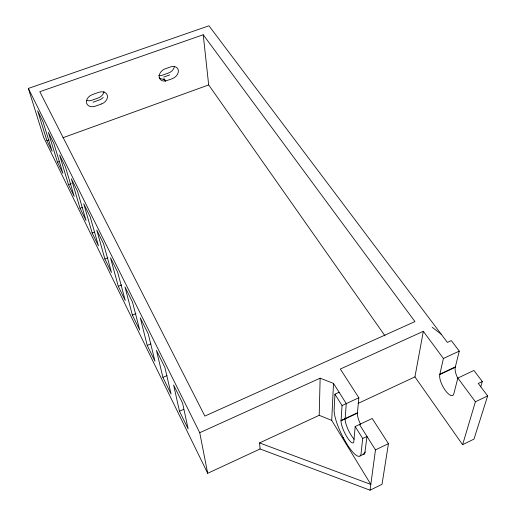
<?xml version="1.0" encoding="UTF-8"?>
<svg xmlns="http://www.w3.org/2000/svg" width="516" height="516" viewBox="0 0 516 516"><rect width="100%" height="100%" fill="white"/><g stroke="black" fill="none" stroke-linecap="round" stroke-linejoin="round"><path stroke-width="0.77" d="M339.115 392.283L334.929 394.205L342.05 405.563L341.031 421.198A13.139 3.251 64.3 0 0 347.384 437.639A13.139 3.251 64.3 0 0 353.847 441.09L355.182 426.513L372.204 418.495L388.432 443.663L382.034 484.318L370.049 490.2L260.083 448.965L259.561 442.928L319.204 415.315L320.139 378.189L333.504 383.394L346.262 403.609L345.133 419.276A13.119 3.309 64.2 0 0 354.144 439.226M259.561 442.928L370.83 484.408L331.724 420.379L333.504 383.394M334.929 394.205L334.104 410.426A27.767 6.869 64.3 0 0 343.204 437.6M480.719 386.813L482.305 381.524L473.927 370.469L457.86 378.047L453.893 393.476A12.784 4.586 62.4 0 1 445.74 391.005A12.784 4.586 62.4 0 1 439.69 374.951L443.399 358.478L423.333 331.317L340.321 369.043L358.846 397.772L357.369 413.555A13.074 3.477 64 0 0 360.652 424.591M355.182 426.513L362.69 438.497L361.019 454.015A27.767 6.869 64.3 0 1 346.43 443.302L343.204 437.549M360.052 455.944L364.199 453.951L364.806 453.177L366.992 436.446L362.69 438.497M370.049 490.2L375.474 449.881L359.452 424.5M482.305 381.524L478.274 383.446L487.652 395.907L473.985 439.103L462.607 444.689L414.935 376.899L423.333 331.317M260.083 448.965L207.684 473.307L43.699 137.443L28.348 88.43L208.967 25.8L447.391 342.418L451.319 340.612L459.272 351.112L455.151 367.708A12.732 4.786 62.1 0 0 457.473 377.699M462.607 444.689L475.404 401.796L487.652 395.907M363.399 454.325L364.199 453.951L365.199 452.01M375.474 449.881L388.432 443.663M341.082 420.443L357.44 412.794M439.871 374.158L455.351 366.908M341.057 420.824L357.407 413.174M439.78 374.558L455.254 367.308M358.156 403.37L414.935 376.899M342.05 405.563L358.846 397.772M443.399 358.478L459.272 351.112M207.684 473.307L199.75 432.711L320.139 378.189M179.484 411.233L173.615 385.039L182.587 403.131L188.134 428.886L179.484 411.233L183.754 409.33M162.908 377.396L156.458 350.428L164.907 367.476L171.08 394.076L162.908 377.396L167.074 375.583M147.221 345.391L140.268 317.779L148.247 333.871L154.955 361.174L147.221 345.391L150.878 343.837M132.373 315.076L124.969 286.922L132.509 302.137L139.701 330.027L132.373 315.076L135.94 313.593M118.28 286.315L110.489 257.723L117.629 272.125L125.233 300.505L118.28 286.315L121.776 284.897M104.896 259L96.763 230.039L103.535 243.694L111.501 272.487L104.896 259L107.857 257.819M92.164 233.019L83.734 203.768L90.165 216.733L98.453 245.848L92.164 233.019L94.338 232.168M80.044 208.277L86.03 220.5L77.465 191.12L71.35 178.794L80.044 208.277L82.173 207.464M68.486 184.683L74.194 196.344L65.39 166.765L59.572 155.026L68.486 184.683L71.266 183.644M57.45 162.172L62.907 173.299L53.89 143.571L48.343 132.386L57.45 162.172L59.682 161.347M46.911 140.662L52.122 151.291L42.925 121.46L37.636 110.785L46.911 140.662L49.097 139.868M62.907 137.753L208.677 84.927L385 335.864M93.009 102.213L99.259 99.981A7.734 5.902 -28.6 0 0 103.219 97.376M163.707 77.045L169.732 74.897M203.22 34.746L39.809 91.713L204.852 416.077L414.954 321.591L203.22 34.746L208.677 84.927M165.804 80.948L172.254 78.696A7.63 5.682 -35.1 0 0 178.362 70.324A7.63 5.682 -35.1 0 0 170.506 66.919L164.062 69.267A7.714 5.753 -34.8 0 0 159.199 76.948A7.714 5.753 -34.8 0 0 165.404 81.012L165.804 80.948L164.14 79.096A7.695 5.753 -34.8 0 1 159.115 77.6M363.012 454.177L364.199 453.951M319.204 415.315L331.724 420.379M432.208 327.299L441.167 334.155M457.86 378.047L475.404 401.796M164.14 79.096L165.404 81.012M28.348 88.43L199.75 432.711M174.505 66.312A7.585 5.689 -35.2 0 1 168.468 73.014L162.456 75.155A7.592 5.708 -34.7 0 1 158.593 75.575M104.013 91.59A7.721 5.902 -28.6 0 1 98.13 98.008L91.893 100.227A7.734 5.921 -27.9 0 1 86.385 100.349M164.52 79.09A7.624 5.702 -34.7 0 1 163.204 79.387M101.523 103.961L95.254 106.212A7.785 5.915 -28 0 1 86.546 102.981A7.785 5.915 -28 0 1 92.429 94.563L98.788 92.306A7.772 5.895 -28.7 0 1 107.392 95.557A7.772 5.895 -28.7 0 1 101.523 103.961"/></g></svg>
